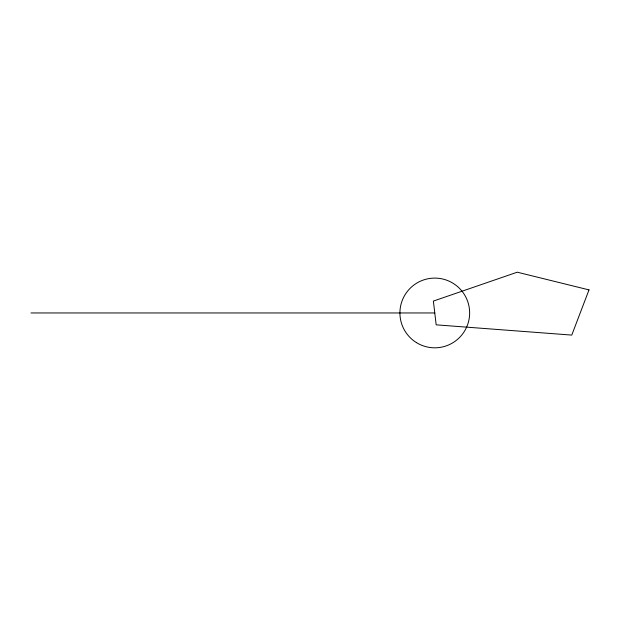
<?xml version="1.0" encoding="UTF-8"?>
<svg xmlns="http://www.w3.org/2000/svg" width="620" height="620" viewBox="0 0 620 620"><rect width="100%" height="100%" fill="white"/><g stroke="black" fill="none" stroke-linecap="round" stroke-linejoin="round"><path stroke-width="0.93" d="M31 312.961L434.783 312.961M589 289.897L571.764 335.094L436.178 324.841L433.38 301.08L517.25 272.196L589 289.897M416.439 342.604A34.867 34.867 0 0 0 469.627 314.022A34.867 34.867 0 0 0 418.275 282.247A34.867 34.867 0 0 0 416.439 342.604"/></g></svg>
